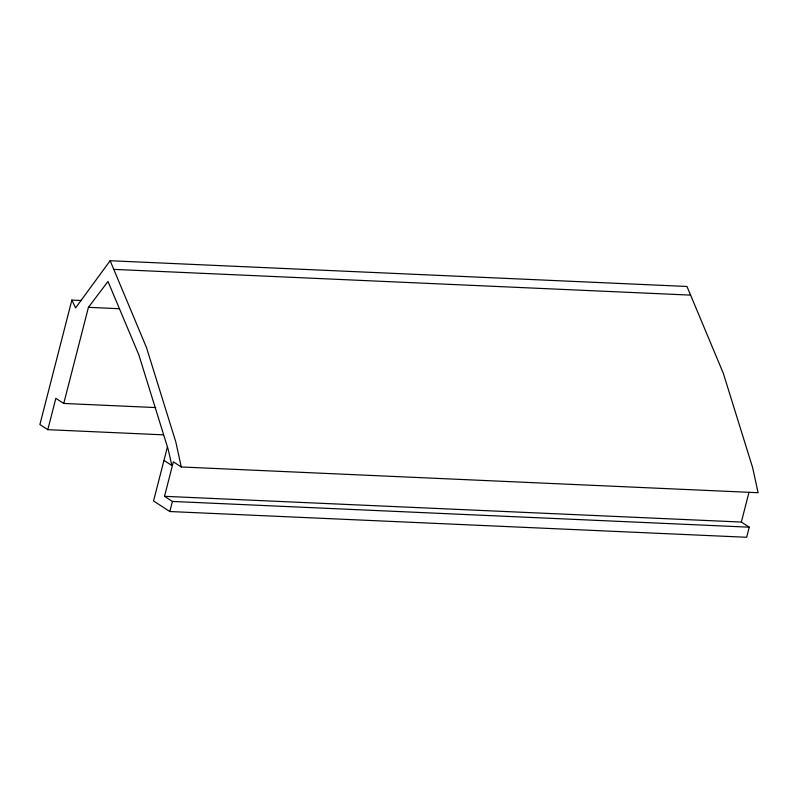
<?xml version="1.0" encoding="UTF-8"?>
<svg xmlns="http://www.w3.org/2000/svg" width="798" height="798" viewBox="0 0 798 798"><rect width="100%" height="100%" fill="white"/><g stroke="black" fill="none" stroke-linecap="round" stroke-linejoin="round"><path stroke-width="1.2" d="M81.226 300.507L71.86 300.088L39.9 424.546L47.8 429.673L163.41 434.84M47.8 429.673L55.85 398.332L63.75 403.459L155.74 407.569M63.75 403.459L88.428 307.33L107.989 281.475L138.842 354.861L168.179 449.344L171.869 465.523L163.969 460.396M167.43 446.91L153.545 500.964L169.824 511.528L746.659 537.273L749.252 527.189L741.352 522.062L164.508 496.316L173.366 461.843L181.266 466.97L758.1 492.715L752.644 467.658L723.327 373.334L686.978 286.472L110.144 260.727L75.601 307.888L71.86 300.088M169.824 511.528L172.408 501.443L164.508 496.316M741.352 522.062L748.983 492.346M113.755 269.375L690.599 295.12M88.428 307.33L119.51 308.716M172.408 501.443L749.252 527.189M110.144 260.727L146.493 347.589L175.809 441.912L181.266 466.97"/></g></svg>
